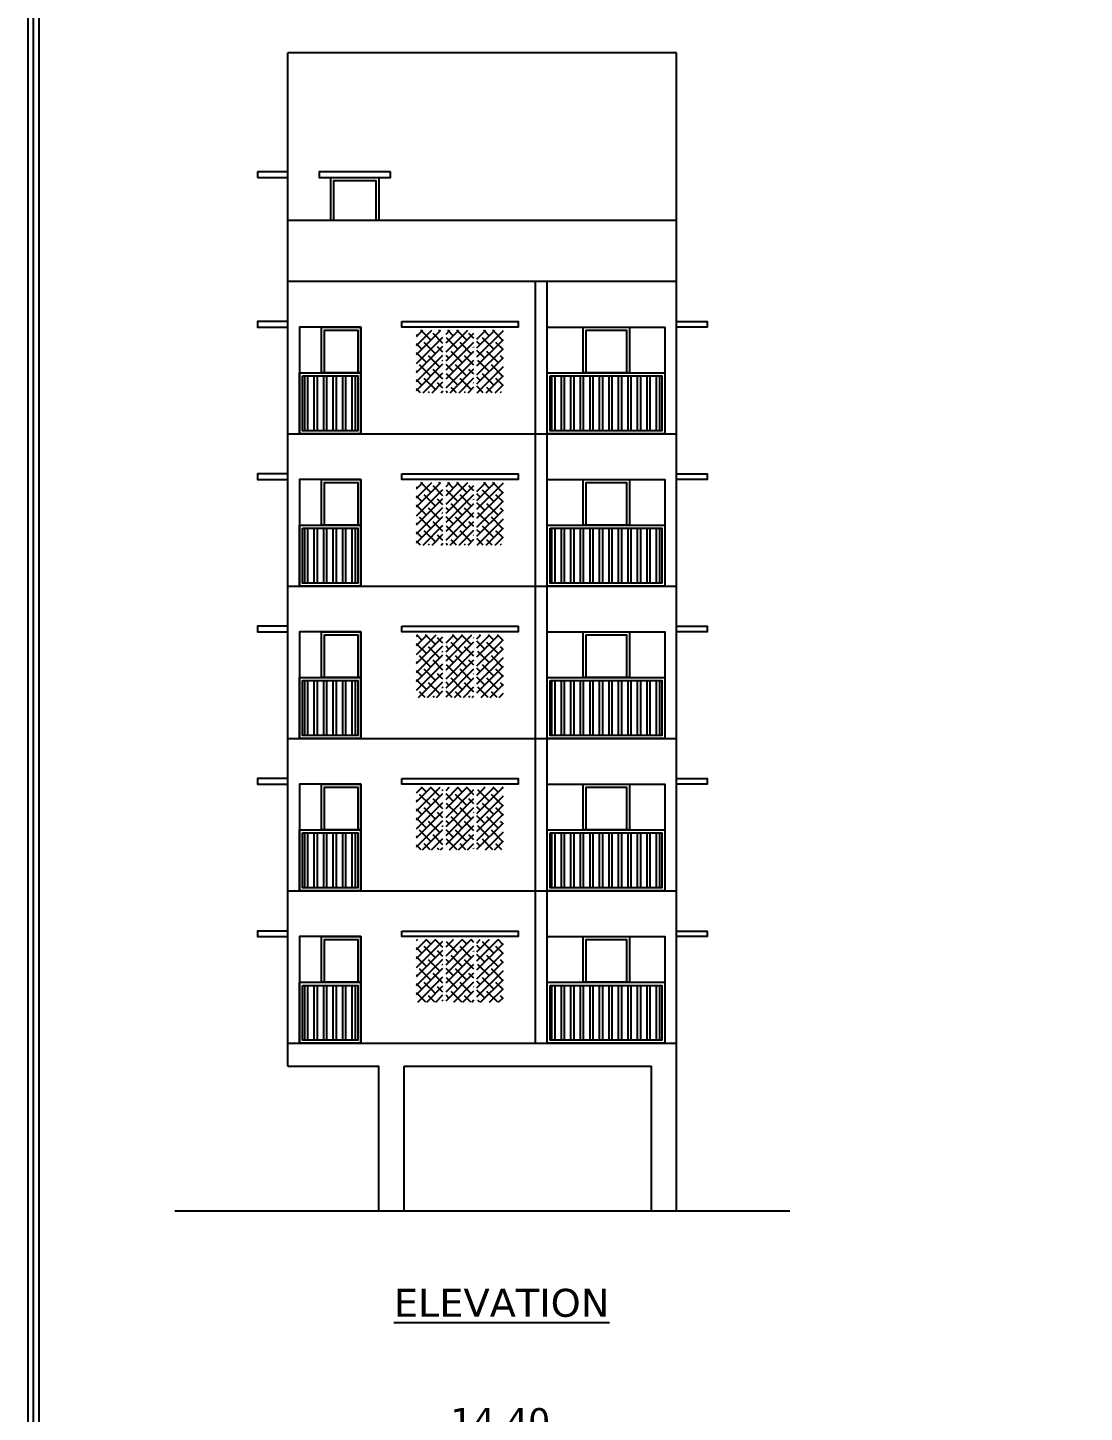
# Model space of a CAD drawing. Header units: metres. Extents: x 1161 to 1456, y 119 to 208.
# Drawn here: x 1315.62 to 1336.43, y 163.48 to 190.74 of the extents above; entities that cross this region are included whole.
import ezdxf

# ---------------------------------------------------------------- set-up
doc = ezdxf.new("R2010")
doc.units = ezdxf.units.M
doc.header["$MEASUREMENT"] = 0
doc.header["$PDMODE"] = 1
doc.header["$PDSIZE"] = -5
doc.layers.add('HAT', color=9, linetype='Continuous', lineweight=15)
doc.styles.get("Standard").update_dxf_attribs({"font": 'verdana.ttf'})
doc.dimstyles.new('app', dxfattribs={"dimtxt": 0.23, "dimasz": 0.1, "dimexe": 0.18, "dimexo": 0.0625, "dimgap": 0.09, "dimtad": 0, "dimzin": 0, "dimdsep": 46, "dimtxsty": 'Standard', "dimblk": 'OBLIQUE', "dimcen": 0.09, "dimse1": 1, "dimse2": 1, "dimclrd": 8, "dimclre": 8, "dimclrt": 6, "dimadec": 0, "dimazin": 0, "dimtfac": 1, "dimtofl": 0, "dimtmove": 0, "dimatfit": 3, "dimfxl": 0, "dimtolj": 1, "dimtzin": 0, "dimarcsym": 0})

# ---------------------------------------------------------------- blocks, each defined once
blk = doc.blocks.new('*D58')
at = {"layer": 'DEFPOINTS', "color": 0}
for p in [(1332.129, 163.311), (1317.729, 162.927), (1332.129, 162.927)]:
    blk.add_point(p, dxfattribs=at)
at = {"color": 6, "insert": (1324.929, 163.311), "char_height": 0.5, "attachment_point": 5}
blk.add_mtext('\\A1;14.40', dxfattribs=at)
blk = doc.blocks.new('_Oblique')
at = {"layer": 'HAT', "color": 0, "linetype": 'Continuous', "lineweight": -2}
blk.add_line((-0.5, -0.5), (0.5, 0.5), dxfattribs=at)

msp = doc.modelspace()

# ---------------------------------------------------------------- hatches: boundary and pattern name
h = msp.add_hatch()
h.set_pattern_fill('ANSI38', color=256)
h.set_pattern_definition([(45, (1372.26084, -2921.46313), (-0.0883883476, 0.0883883476), []), (135, (1372.26084, -2921.46313), (-0.265165043, 0.0883883476), [0.3125, -0.1875])])
h.paths.add_polyline_path([(1323.2777, 183.5585), (1323.7977, 183.5585), (1323.7977, 184.7885), (1323.2777, 184.7885)])
h.paths.add_polyline_path([(1323.8577, 183.5585), (1324.4065, 183.5585), (1324.4065, 184.7885), (1323.8577, 184.7885)])
h.paths.add_polyline_path([(1324.4665, 183.5585), (1324.9877, 183.5585), (1324.9877, 184.7885), (1324.4665, 184.7885)])
h = msp.add_hatch()
h.set_pattern_fill('ANSI32', color=256, scale=0.5, angle=45)
h.set_pattern_definition([(90, (1372.26148, -2912.1638), (-0.1875, 0), []), (90, (1372.32398, -2912.1013), (-0.1875, 0), [])])
h.paths.add_polyline_path([(1322.1233, 183.8885), (1321.034, 183.8885), (1321.034, 182.8085), (1322.1233, 182.8085)])
h = msp.add_hatch()
h.set_pattern_fill('ANSI32', color=256, scale=0.5, angle=45)
h.set_pattern_definition([(90, (1372.25596, -2912.1638), (-0.1875, 0), []), (90, (1372.31846, -2912.1013), (-0.1875, 0), [])])
h.paths.add_polyline_path([(1328.1084, 182.8085), (1328.1084, 183.8885), (1325.91, 183.8885), (1325.91, 182.8085)])
h = msp.add_hatch()
h.set_pattern_fill('ANSI38', color=256)
h.set_pattern_definition([(45, (1372.26084, -2924.46273), (-0.0883883476, 0.0883883476), []), (135, (1372.26084, -2924.46273), (-0.265165043, 0.0883883476), [0.3125, -0.1875])])
h.paths.add_polyline_path([(1323.2777, 180.5589), (1323.7977, 180.5589), (1323.7977, 181.7889), (1323.2777, 181.7889)])
h.paths.add_polyline_path([(1323.8577, 180.5589), (1324.4065, 180.5589), (1324.4065, 181.7889), (1323.8577, 181.7889)])
h.paths.add_polyline_path([(1324.4665, 180.5589), (1324.9877, 180.5589), (1324.9877, 181.7889), (1324.4665, 181.7889)])
h = msp.add_hatch()
h.set_pattern_fill('ANSI32', color=256, scale=0.5, angle=45)
h.set_pattern_definition([(90, (1372.26148, -2915.1634), (-0.1875, 0), []), (90, (1372.32398, -2915.1009), (-0.1875, 0), [])])
h.paths.add_polyline_path([(1322.1233, 180.8889), (1321.034, 180.8889), (1321.034, 179.8089), (1322.1233, 179.8089)])
h = msp.add_hatch()
h.set_pattern_fill('ANSI32', color=256, scale=0.5, angle=45)
h.set_pattern_definition([(90, (1372.25596, -2915.1634), (-0.1875, 0), []), (90, (1372.31846, -2915.1009), (-0.1875, 0), [])])
h.paths.add_polyline_path([(1328.1084, 179.8089), (1328.1084, 180.8889), (1325.91, 180.8889), (1325.91, 179.8089)])
h = msp.add_hatch()
h.set_pattern_fill('ANSI38', color=256)
h.set_pattern_definition([(45, (1372.26084, -2924.36273), (-0.0883883476, 0.0883883476), []), (135, (1372.26084, -2924.36273), (-0.265165043, 0.0883883476), [0.3125, -0.1875])])
h.paths.add_polyline_path([(1323.2777, 177.5596), (1323.7977, 177.5596), (1323.7977, 178.7896), (1323.2777, 178.7896)])
h.paths.add_polyline_path([(1323.8577, 177.5596), (1324.4065, 177.5596), (1324.4065, 178.7896), (1323.8577, 178.7896)])
h.paths.add_polyline_path([(1324.4665, 177.5596), (1324.9877, 177.5596), (1324.9877, 178.7896), (1324.4665, 178.7896)])
h = msp.add_hatch()
h.set_pattern_fill('ANSI32', color=256, scale=0.5, angle=45)
h.set_pattern_definition([(90, (1372.26148, -2918.16307), (-0.1875, 0), []), (90, (1372.32398, -2918.10057), (-0.1875, 0), [])])
h.paths.add_polyline_path([(1322.1233, 177.8893), (1321.034, 177.8893), (1321.034, 176.8093), (1322.1233, 176.8093)])
h = msp.add_hatch()
h.set_pattern_fill('ANSI32', color=256, scale=0.5, angle=45)
h.set_pattern_definition([(90, (1372.25596, -2918.16273), (-0.1875, 0), []), (90, (1372.31846, -2918.10023), (-0.1875, 0), [])])
h.paths.add_polyline_path([(1328.1084, 176.8096), (1328.1084, 177.8896), (1325.91, 177.8896), (1325.91, 176.8096)])
h = msp.add_hatch()
h.set_pattern_fill('ANSI38', color=256)
h.set_pattern_definition([(45, (1372.26084, -2924.26273), (-0.0883883476, 0.0883883476), []), (135, (1372.26084, -2924.26273), (-0.265165043, 0.0883883476), [0.3125, -0.1875])])
h.paths.add_polyline_path([(1323.2777, 174.5596), (1323.7977, 174.5596), (1323.7977, 175.7896), (1323.2777, 175.7896)])
h.paths.add_polyline_path([(1323.8577, 174.5596), (1324.4065, 174.5596), (1324.4065, 175.7896), (1323.8577, 175.7896)])
h.paths.add_polyline_path([(1324.4665, 174.5596), (1324.9877, 174.5596), (1324.9877, 175.7896), (1324.4665, 175.7896)])
h = msp.add_hatch()
h.set_pattern_fill('ANSI32', color=256, scale=0.5, angle=45)
h.set_pattern_definition([(90, (1372.26148, -2921.16273), (-0.1875, 0), []), (90, (1372.32398, -2921.10023), (-0.1875, 0), [])])
h.paths.add_polyline_path([(1322.1233, 174.8896), (1321.034, 174.8896), (1321.034, 173.8096), (1322.1233, 173.8096)])
h = msp.add_hatch()
h.set_pattern_fill('ANSI32', color=256, scale=0.5, angle=45)
h.set_pattern_definition([(90, (1372.25596, -2921.16273), (-0.1875, 0), []), (90, (1372.31846, -2921.10023), (-0.1875, 0), [])])
h.paths.add_polyline_path([(1328.1084, 173.8096), (1328.1084, 174.8896), (1325.91, 174.8896), (1325.91, 173.8096)])
h = msp.add_hatch()
h.set_pattern_fill('ANSI38', color=256)
h.set_pattern_definition([(45, (1372.26084, -2924.16273), (-0.0883883476, 0.0883883476), []), (135, (1372.26084, -2924.16273), (-0.265165043, 0.0883883476), [0.3125, -0.1875])])
h.paths.add_polyline_path([(1324.4065, 172.7896), (1323.8577, 172.7896), (1323.8577, 171.5596), (1324.4065, 171.5596)])
h.paths.add_polyline_path([(1324.9877, 172.7896), (1324.4665, 172.7896), (1324.4665, 171.5596), (1324.9877, 171.5596)])
h.paths.add_polyline_path([(1323.7977, 172.7896), (1323.2777, 172.7896), (1323.2777, 171.5596), (1323.7977, 171.5596)])
h = msp.add_hatch()
h.set_pattern_fill('ANSI32', color=256, scale=0.5, angle=45)
h.set_pattern_definition([(90, (1372.26148, -2924.16273), (-0.1875, 0), []), (90, (1372.32398, -2924.10023), (-0.1875, 0), [])])
h.paths.add_polyline_path([(1322.1233, 171.8896), (1321.034, 171.8896), (1321.034, 170.8096), (1322.1233, 170.8096)])
h = msp.add_hatch()
h.set_pattern_fill('ANSI32', color=256, scale=0.5, angle=45)
h.set_pattern_definition([(90, (1372.25596, -2924.16273), (-0.1875, 0), []), (90, (1372.31846, -2924.10023), (-0.1875, 0), [])])
h.paths.add_polyline_path([(1328.1084, 170.8096), (1328.1084, 171.8896), (1325.91, 171.8896), (1325.91, 170.8096)])

# ---------------------------------------------------------------- linework, layer by layer
for p, q in [((1320.7433, 170.2996), (1320.7433, 190.2485)), ((1328.3984, 190.2485), (1320.7433, 190.2485)), ((1328.3984, 167.4492), (1328.3984, 190.2485)), ((1328.3984, 186.9485), (1320.7433, 186.9485)), ((1328.3984, 185.7485), (1320.7433, 185.7485)), ((1325.62, 170.7496), (1325.62, 185.7485)), ((1325.85, 170.7496), (1325.85, 185.7485)), ((1320.7433, 182.7485), (1328.3984, 182.7485)), ((1320.7433, 176.7496), (1328.3984, 176.7496)), ((1320.7433, 176.7496), (1328.3984, 176.7496)), ((1320.7433, 173.7496), (1328.3984, 173.7496)), ((1320.7433, 173.7496), (1328.3984, 173.7496)), ((1322.5333, 167.4492), (1322.5333, 170.2996)), ((1323.0333, 167.4492), (1323.0333, 170.2996)), ((1327.9033, 167.4492), (1327.9033, 170.2996))]:
    msp.add_line(p, q)
at = {"ltscale": 12}
for p, q in [((1320.7433, 187.9085), (1320.1433, 187.9085)), ((1320.1433, 187.9085), (1320.1433, 187.7985)), ((1320.1433, 187.7985), (1320.7433, 187.7985)), ((1320.7433, 182.7485), (1328.3984, 182.7485)), ((1320.7433, 182.7485), (1328.3984, 182.7485)), ((1320.7433, 179.7489), (1328.3984, 179.7489)), ((1320.7433, 179.7489), (1328.3984, 179.7489)), ((1320.7433, 176.7496), (1328.3984, 176.7496)), ((1320.7433, 173.7496), (1328.3984, 173.7496)), ((1320.7433, 170.7496), (1328.3984, 170.7496)), ((1320.9684, 170.7496), (1328.3984, 170.7496)), ((1320.7433, 170.2996), (1322.5333, 170.2996)), ((1323.0333, 170.2996), (1327.9033, 170.2996)), ((1318.5143, 167.4492), (1330.6275, 167.4492))]:
    msp.add_line(p, q, dxfattribs=at)
for points in [[(1315.6187, 199.4511), (1315.6187, 122.3549), (1398.1445, 122.3549), (1398.1445, 199.4511)], [(1315.7271, 199.3427), (1315.7271, 122.4633), (1398.036, 122.4633), (1398.036, 199.3427)], [(1315.8356, 199.2342), (1315.8356, 122.5718), (1397.9276, 122.5718), (1397.9276, 199.2342)]]:
    msp.add_lwpolyline(points, close=True)
for points in [[(1322.7633, 187.9085), (1321.3565, 187.9085), (1321.3565, 187.7985), (1322.7633, 187.7985)], [(1320.7433, 184.9585), (1320.1433, 184.9585), (1320.1433, 184.8485), (1320.7433, 184.8485)], [(1322.1833, 184.8485), (1320.974, 184.8485), (1320.974, 182.7485), (1322.1833, 182.7485)], [(1321.4033, 184.8485), (1322.1833, 184.8485), (1322.1833, 183.9485), (1321.4033, 183.9485)], [(1322.9877, 184.9585), (1325.2777, 184.9585), (1325.2777, 184.8485), (1322.9877, 184.8485)], [(1326.5561, 184.8485), (1327.4705, 184.8485), (1327.4705, 183.9485), (1326.5561, 183.9485)], [(1328.3984, 184.9585), (1328.9984, 184.9585), (1328.9984, 184.8485), (1328.3984, 184.8485)], [(1320.974, 183.9485), (1322.1833, 183.9485), (1322.1833, 182.7485), (1320.974, 182.7485)], [(1321.034, 183.8885), (1322.1233, 183.8885), (1322.1233, 182.8085), (1321.034, 182.8085)], [(1325.85, 183.9485), (1328.1684, 183.9485), (1328.1684, 182.7485), (1325.85, 182.7485)], [(1325.91, 183.8885), (1328.1084, 183.8885), (1328.1084, 182.8085), (1325.91, 182.8085)], [(1320.7433, 181.9589), (1320.1433, 181.9589), (1320.1433, 181.8489), (1320.7433, 181.8489)], [(1322.1833, 181.8489), (1320.974, 181.8489), (1320.974, 179.7489), (1322.1833, 179.7489)], [(1321.4033, 181.8489), (1322.1833, 181.8489), (1322.1833, 180.9489), (1321.4033, 180.9489)], [(1322.9877, 181.9589), (1325.2777, 181.9589), (1325.2777, 181.8489), (1322.9877, 181.8489)], [(1326.5561, 181.8489), (1327.4705, 181.8489), (1327.4705, 180.9489), (1326.5561, 180.9489)], [(1328.3984, 181.9589), (1328.9984, 181.9589), (1328.9984, 181.8489), (1328.3984, 181.8489)], [(1320.974, 180.9489), (1322.1833, 180.9489), (1322.1833, 179.7489), (1320.974, 179.7489)], [(1321.034, 180.8889), (1322.1233, 180.8889), (1322.1233, 179.8089), (1321.034, 179.8089)], [(1325.85, 180.9489), (1328.1684, 180.9489), (1328.1684, 179.7489), (1325.85, 179.7489)], [(1325.91, 180.8889), (1328.1084, 180.8889), (1328.1084, 179.8089), (1325.91, 179.8089)], [(1320.7433, 178.9596), (1320.1433, 178.9596), (1320.1433, 178.8496), (1320.7433, 178.8496)], [(1322.1833, 178.8493), (1320.974, 178.8493), (1320.974, 176.7493), (1322.1833, 176.7493)], [(1321.4033, 178.8493), (1322.1833, 178.8493), (1322.1833, 177.9493), (1321.4033, 177.9493)], [(1322.9877, 178.9596), (1325.2777, 178.9596), (1325.2777, 178.8496), (1322.9877, 178.8496)], [(1326.5561, 178.8496), (1327.4705, 178.8496), (1327.4705, 177.9496), (1326.5561, 177.9496)], [(1328.3984, 178.9596), (1328.9984, 178.9596), (1328.9984, 178.8496), (1328.3984, 178.8496)], [(1320.974, 177.9493), (1322.1833, 177.9493), (1322.1833, 176.7493), (1320.974, 176.7493)], [(1321.034, 177.8893), (1322.1233, 177.8893), (1322.1233, 176.8093), (1321.034, 176.8093)], [(1325.85, 177.9496), (1328.1684, 177.9496), (1328.1684, 176.7496), (1325.85, 176.7496)], [(1325.91, 177.8896), (1328.1084, 177.8896), (1328.1084, 176.8096), (1325.91, 176.8096)], [(1320.7433, 175.9596), (1320.1433, 175.9596), (1320.1433, 175.8496), (1320.7433, 175.8496)], [(1322.1833, 175.8496), (1320.974, 175.8496), (1320.974, 173.7496), (1322.1833, 173.7496)], [(1321.4033, 175.8496), (1322.1833, 175.8496), (1322.1833, 174.9496), (1321.4033, 174.9496)], [(1322.9877, 175.9596), (1325.2777, 175.9596), (1325.2777, 175.8496), (1322.9877, 175.8496)], [(1326.5561, 175.8496), (1327.4705, 175.8496), (1327.4705, 174.9496), (1326.5561, 174.9496)], [(1328.3984, 175.9596), (1328.9984, 175.9596), (1328.9984, 175.8496), (1328.3984, 175.8496)], [(1320.974, 174.9496), (1322.1833, 174.9496), (1322.1833, 173.7496), (1320.974, 173.7496)], [(1321.034, 174.8896), (1322.1233, 174.8896), (1322.1233, 173.8096), (1321.034, 173.8096)], [(1325.85, 174.9496), (1328.1684, 174.9496), (1328.1684, 173.7496), (1325.85, 173.7496)], [(1325.91, 174.8896), (1328.1084, 174.8896), (1328.1084, 173.8096), (1325.91, 173.8096)], [(1320.7433, 172.9596), (1320.1433, 172.9596), (1320.1433, 172.8496), (1320.7433, 172.8496)], [(1322.1833, 172.8496), (1320.974, 172.8496), (1320.974, 170.7496), (1322.1833, 170.7496)], [(1321.4033, 172.8496), (1322.1833, 172.8496), (1322.1833, 171.9496), (1321.4033, 171.9496)], [(1322.9877, 172.9596), (1325.2777, 172.9596), (1325.2777, 172.8496), (1322.9877, 172.8496)], [(1326.5561, 172.8496), (1327.4705, 172.8496), (1327.4705, 171.9496), (1326.5561, 171.9496)], [(1328.3984, 172.9596), (1328.9984, 172.9596), (1328.9984, 172.8496), (1328.3984, 172.8496)], [(1320.974, 171.9496), (1322.1833, 171.9496), (1322.1833, 170.7496), (1320.974, 170.7496)], [(1321.034, 171.8896), (1322.1233, 171.8896), (1322.1233, 170.8096), (1321.034, 170.8096)], [(1325.85, 171.9496), (1328.1684, 171.9496), (1328.1684, 170.7496), (1325.85, 170.7496)], [(1325.91, 171.8896), (1328.1084, 171.8896), (1328.1084, 170.8096), (1325.91, 170.8096)]]:
    msp.add_lwpolyline(points, close=True, dxfattribs=at)
for points in [[(1321.5865, 186.9485), (1321.5865, 187.7985), (1322.5333, 187.7985), (1322.5333, 186.9485)], [(1321.6465, 186.9485), (1321.6465, 187.7385), (1322.4733, 187.7385), (1322.4733, 186.9485)], [(1325.85, 183.9485), (1325.85, 184.8485), (1328.1684, 184.8485), (1328.1684, 183.9485)], [(1321.4633, 183.9485), (1321.4633, 184.7885), (1322.1233, 184.7885), (1322.1233, 183.9485)], [(1326.6161, 183.9485), (1326.6161, 184.7885), (1327.4105, 184.7885), (1327.4105, 183.9485)], [(1325.85, 180.9489), (1325.85, 181.8489), (1328.1684, 181.8489), (1328.1684, 180.9489)], [(1321.4633, 180.9489), (1321.4633, 181.7889), (1322.1233, 181.7889), (1322.1233, 180.9489)], [(1326.6161, 180.9489), (1326.6161, 181.7889), (1327.4105, 181.7889), (1327.4105, 180.9489)], [(1325.85, 177.9496), (1325.85, 178.8496), (1328.1684, 178.8496), (1328.1684, 177.9496)], [(1321.4633, 177.9493), (1321.4633, 178.7893), (1322.1233, 178.7893), (1322.1233, 177.9493)], [(1326.6161, 177.9496), (1326.6161, 178.7896), (1327.4105, 178.7896), (1327.4105, 177.9496)], [(1325.85, 174.9496), (1325.85, 175.8496), (1328.1684, 175.8496), (1328.1684, 174.9496)], [(1321.4633, 174.9496), (1321.4633, 175.7896), (1322.1233, 175.7896), (1322.1233, 174.9496)], [(1326.6161, 174.9496), (1326.6161, 175.7896), (1327.4105, 175.7896), (1327.4105, 174.9496)], [(1325.85, 171.9496), (1325.85, 172.8496), (1328.1684, 172.8496), (1328.1684, 171.9496)], [(1321.4633, 171.9496), (1321.4633, 172.7896), (1322.1233, 172.7896), (1322.1233, 171.9496)], [(1326.6161, 171.9496), (1326.6161, 172.7896), (1327.4105, 172.7896), (1327.4105, 171.9496)]]:
    msp.add_lwpolyline(points, dxfattribs=at)

# ---------------------------------------------------------------- texts
msp.add_text('%%UELEVATION', height=0.55).set_placement((1322.8286, 165.365))

# ---------------------------------------------------------------- dimensions: what is measured, and where the dimension line sits
dim = msp.add_aligned_dim(p1=(1317.7292, 162.9266), p2=(1332.1292, 162.9266), distance=0.3841, dimstyle='app', override={"dimtxt": 0.5, "dimsd1": 1, "dimsd2": 1})
dim.commit()
dim.dimension.update_dxf_attribs({"geometry": '*D58', "text_midpoint": (1324.9292, 163.3107)})

doc.saveas('drawing.dxf')
